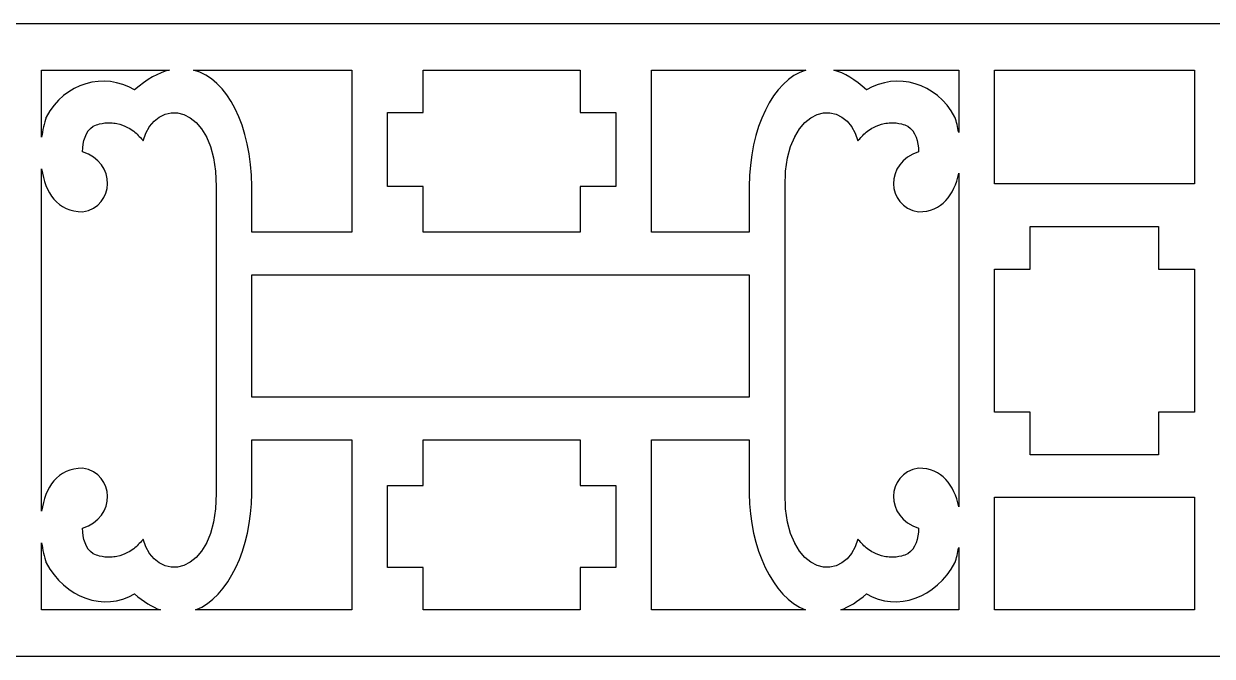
# Model space of a CAD drawing. Header units: centimetres. Extents: x -27 to -1.5, y -9 to -4.8.
# Drawn here: x -17.39 to -9.54, y -9 to -4.82 of the extents above; entities that cross this region are included whole.
import ezdxf

# ---------------------------------------------------------------- set-up
doc = ezdxf.new("R2010")
doc.units = ezdxf.units.CM
doc.header["$MEASUREMENT"] = 0
doc.layers.add('layer 1', color=7, linetype='Continuous')

msp = doc.modelspace()

# ---------------------------------------------------------------- linework, layer by layer
at = {"layer": 'layer 1', "color": 250}
for points, knots in [([(-1.49502, -4.81921), (-1.49502, -4.81921), (-1.49502, -9.00021), (-1.49502, -9.00021), (-1.49502, -9.00021), (-1.49502, -9.00021), (-26.99914, -9.00021), (-26.99914, -9.00021), (-26.99914, -9.00021), (-26.99914, -9.00021), (-26.99914, -4.81921), (-26.99914, -4.81921), (-26.99914, -4.81921), (-26.99914, -4.81921), (-1.49502, -4.81921), (-1.49502, -4.81921)], [0, 0, 0, 0, 0.2, 0.2, 0.2, 0.2, 0.4, 0.4, 0.4, 0.4, 0.6, 0.6, 0.6, 0.6, 1, 1, 1, 1]), ([(-17.2765, -5.12523), (-17.2765, -5.12523), (-17.2765, -5.56969), (-17.2765, -5.56969), (-17.2765, -5.56969), (-17.27021, -5.52276), (-17.26, -5.47749), (-17.24665, -5.43659), (-17.24665, -5.43659), (-17.12288, -5.20607), (-16.86526, -5.13689), (-16.6619, -5.25701), (-16.6619, -5.25701), (-16.58255, -5.18563), (-16.50506, -5.14313), (-16.43163, -5.12523), (-16.43163, -5.12523), (-16.43163, -5.12523), (-17.2765, -5.12523), (-17.2765, -5.12523)], [0, 0, 0, 0, 0.1666667, 0.1666667, 0.1666667, 0.1666667, 0.3333333, 0.3333333, 0.3333333, 0.3333333, 0.5, 0.5, 0.5, 0.5, 0.6666667, 0.6666667, 0.6666667, 0.6666667, 1, 1, 1, 1]), ([(-16.27319, -5.12523), (-16.04841, -5.18365), (-15.89059, -5.49353), (-15.88815, -5.89523), (-15.88815, -5.89523), (-15.88815, -6.1708), (-15.88815, -5.92218), (-15.88815, -6.19775), (-15.88815, -6.19775), (-15.88815, -6.19775), (-15.22738, -6.19775), (-15.22738, -6.19775), (-15.22738, -6.19775), (-15.22738, -6.19775), (-15.22738, -5.12523), (-15.22738, -5.12523), (-15.22738, -5.12523), (-15.22738, -5.12523), (-16.27319, -5.12523), (-16.27319, -5.12523)], [0, 0, 0, 0, 0.1666667, 0.1666667, 0.1666667, 0.1666667, 0.3333333, 0.3333333, 0.3333333, 0.3333333, 0.5, 0.5, 0.5, 0.5, 0.6666667, 0.6666667, 0.6666667, 0.6666667, 1, 1, 1, 1]), ([(-14.75552, -5.12523), (-14.75552, -5.12523), (-14.75552, -5.40664), (-14.75552, -5.40664), (-14.75552, -5.40664), (-14.75552, -5.40664), (-14.99145, -5.40664), (-14.99145, -5.40664), (-14.99145, -5.40664), (-14.99145, -5.40664), (-14.99145, -5.8955), (-14.99145, -5.8955), (-14.99145, -5.8955), (-14.99145, -5.8955), (-14.75552, -5.8955), (-14.75552, -5.8955), (-14.75552, -5.8955), (-14.75552, -5.8955), (-14.75552, -6.19775), (-14.75552, -6.19775), (-14.75552, -6.19775), (-14.75552, -6.19775), (-13.7191, -6.19775), (-13.7191, -6.19775), (-13.7191, -6.19775), (-13.7191, -6.19775), (-13.7191, -5.8955), (-13.7191, -5.8955), (-13.7191, -5.8955), (-13.7191, -5.8955), (-13.48317, -5.8955), (-13.48317, -5.8955), (-13.48317, -5.8955), (-13.48317, -5.8955), (-13.48317, -5.40664), (-13.48317, -5.40664), (-13.48317, -5.40664), (-13.48317, -5.40664), (-13.7191, -5.40664), (-13.7191, -5.40664), (-13.7191, -5.40664), (-13.7191, -5.40664), (-13.7191, -5.12523), (-13.7191, -5.12523), (-13.7191, -5.12523), (-13.7191, -5.12523), (-14.75552, -5.12523), (-14.75552, -5.12523)], [0, 0, 0, 0, 0.0769231, 0.0769231, 0.0769231, 0.0769231, 0.1538462, 0.1538462, 0.1538462, 0.1538462, 0.2307692, 0.2307692, 0.2307692, 0.2307692, 0.3076923, 0.3076923, 0.3076923, 0.3076923, 0.3846154, 0.3846154, 0.3846154, 0.3846154, 0.4615385, 0.4615385, 0.4615385, 0.4615385, 0.5384615, 0.5384615, 0.5384615, 0.5384615, 0.6153846, 0.6153846, 0.6153846, 0.6153846, 0.6923077, 0.6923077, 0.6923077, 0.6923077, 0.7692308, 0.7692308, 0.7692308, 0.7692308, 0.8461538, 0.8461538, 0.8461538, 0.8461538, 1, 1, 1, 1]), ([(-13.24724, -5.12523), (-13.24724, -5.12523), (-13.24724, -6.19775), (-13.24724, -6.19775), (-13.24724, -6.19775), (-13.24724, -6.19775), (-12.60095, -6.19775), (-12.60095, -6.19775), (-12.60095, -6.19775), (-12.60095, -5.92218), (-12.60095, -6.1708), (-12.60095, -5.89523), (-12.60095, -5.89523), (-12.59856, -5.50585), (-12.44542, -5.19373), (-12.22737, -5.12523), (-12.22737, -5.12523), (-12.22737, -5.12523), (-13.24724, -5.12523), (-13.24724, -5.12523)], [0, 0, 0, 0, 0.1666667, 0.1666667, 0.1666667, 0.1666667, 0.3333333, 0.3333333, 0.3333333, 0.3333333, 0.5, 0.5, 0.5, 0.5, 0.6666667, 0.6666667, 0.6666667, 0.6666667, 1, 1, 1, 1]), ([(-12.04199, -5.12523), (-11.97307, -5.14544), (-11.90085, -5.1881), (-11.8272, -5.25701), (-11.8272, -5.25701), (-11.62384, -5.13689), (-11.36622, -5.20607), (-11.24245, -5.43659), (-11.24245, -5.43659), (-11.23222, -5.46794), (-11.22385, -5.50187), (-11.21766, -5.53713), (-11.21766, -5.53713), (-11.21766, -5.53713), (-11.21766, -5.12523), (-11.21766, -5.12523), (-11.21766, -5.12523), (-11.21766, -5.12523), (-12.04199, -5.12523), (-12.04199, -5.12523)], [0, 0, 0, 0, 0.1666667, 0.1666667, 0.1666667, 0.1666667, 0.3333333, 0.3333333, 0.3333333, 0.3333333, 0.5, 0.5, 0.5, 0.5, 0.6666667, 0.6666667, 0.6666667, 0.6666667, 1, 1, 1, 1]), ([(-10.98173, -5.12523), (-10.98173, -5.12523), (-10.98173, -5.87839), (-10.98173, -5.87839), (-10.98173, -5.87839), (-10.98173, -5.87839), (-9.66051, -5.87839), (-9.66051, -5.87839), (-9.66051, -5.87839), (-9.66051, -5.87839), (-9.66051, -5.12523), (-9.66051, -5.12523), (-9.66051, -5.12523), (-9.66051, -5.12523), (-10.98173, -5.12523), (-10.98173, -5.12523)], [0, 0, 0, 0, 0.2, 0.2, 0.2, 0.2, 0.4, 0.4, 0.4, 0.4, 0.6, 0.6, 0.6, 0.6, 1, 1, 1, 1]), ([(-17.2765, -8.04107), (-17.25344, -7.88617), (-17.17311, -7.75716), (-17.0058, -7.75688), (-17.0058, -7.75688), (-16.78793, -7.79244), (-16.78337, -8.08509), (-17.00664, -8.15363), (-17.00664, -8.15363), (-17.00429, -8.22468), (-16.98801, -8.28606), (-16.93545, -8.32387), (-16.93545, -8.32387), (-16.92162, -8.32951), (-16.90815, -8.33416), (-16.89391, -8.33821), (-16.89391, -8.33821), (-16.86955, -8.3437), (-16.84695, -8.34618), (-16.82211, -8.34607), (-16.82211, -8.34607), (-16.80741, -8.34517), (-16.79341, -8.3435), (-16.77885, -8.34091), (-16.77885, -8.34091), (-16.75402, -8.33501), (-16.73203, -8.32701), (-16.70863, -8.31541), (-16.70863, -8.31541), (-16.69461, -8.30746), (-16.6816, -8.29907), (-16.66833, -8.28948), (-16.66833, -8.28948), (-16.64676, -8.27208), (-16.62863, -8.25417), (-16.61041, -8.23201), (-16.61041, -8.23201), (-16.60873, -8.22976), (-16.60708, -8.22751), (-16.60546, -8.22526), (-16.60546, -8.22526), (-16.53301, -8.52195), (-16.1211, -8.49472), (-16.12408, -7.92419), (-16.12408, -7.92419), (-16.12408, -6.60136), (-16.12408, -7.21805), (-16.12408, -5.89523), (-16.12408, -5.89523), (-16.1211, -5.32471), (-16.53301, -5.29748), (-16.60546, -5.59417), (-16.60546, -5.59417), (-16.60708, -5.59191), (-16.60873, -5.58966), (-16.61041, -5.58741), (-16.61041, -5.58741), (-16.62863, -5.56526), (-16.64676, -5.54734), (-16.66833, -5.52994), (-16.66833, -5.52994), (-16.6816, -5.52035), (-16.69461, -5.51197), (-16.70863, -5.50402), (-16.70863, -5.50402), (-16.73203, -5.49242), (-16.75402, -5.48441), (-16.77885, -5.47852), (-16.77885, -5.47852), (-16.79341, -5.47593), (-16.80741, -5.47425), (-16.82211, -5.47335), (-16.82211, -5.47335), (-16.84695, -5.47324), (-16.86955, -5.47572), (-16.89391, -5.48121), (-16.89391, -5.48121), (-16.90815, -5.48526), (-16.92162, -5.48991), (-16.93545, -5.49555), (-16.93545, -5.49555), (-16.98801, -5.53336), (-17.00429, -5.59475), (-17.00664, -5.66579), (-17.00664, -5.66579), (-16.78337, -5.73433), (-16.78793, -6.02699), (-17.0058, -6.06254), (-17.0058, -6.06254), (-17.17311, -6.06226), (-17.25344, -5.93326), (-17.2765, -5.77835), (-17.2765, -5.77835), (-17.2765, -5.77835), (-17.2765, -8.04107), (-17.2765, -8.04107)], [0, 0, 0, 0, 0.04, 0.04, 0.04, 0.04, 0.08, 0.08, 0.08, 0.08, 0.12, 0.12, 0.12, 0.12, 0.16, 0.16, 0.16, 0.16, 0.2, 0.2, 0.2, 0.2, 0.24, 0.24, 0.24, 0.24, 0.28, 0.28, 0.28, 0.28, 0.32, 0.32, 0.32, 0.32, 0.36, 0.36, 0.36, 0.36, 0.4, 0.4, 0.4, 0.4, 0.44, 0.44, 0.44, 0.44, 0.48, 0.48, 0.48, 0.48, 0.52, 0.52, 0.52, 0.52, 0.56, 0.56, 0.56, 0.56, 0.6, 0.6, 0.6, 0.6, 0.64, 0.64, 0.64, 0.64, 0.68, 0.68, 0.68, 0.68, 0.72, 0.72, 0.72, 0.72, 0.76, 0.76, 0.76, 0.76, 0.8, 0.8, 0.8, 0.8, 0.84, 0.84, 0.84, 0.84, 0.88, 0.88, 0.88, 0.88, 0.92, 0.92, 0.92, 0.92, 1, 1, 1, 1]), ([(-11.21766, -8.01219), (-11.21766, -8.01219), (-11.21766, -5.80724), (-11.21766, -5.80724), (-11.21766, -5.80724), (-11.24614, -5.94897), (-11.32652, -6.06228), (-11.4833, -6.06254), (-11.4833, -6.06254), (-11.70117, -6.02699), (-11.70573, -5.73433), (-11.48246, -5.66579), (-11.48246, -5.66579), (-11.48481, -5.59475), (-11.5011, -5.53336), (-11.55365, -5.49555), (-11.55365, -5.49555), (-11.56749, -5.48991), (-11.58095, -5.48526), (-11.59519, -5.48121), (-11.59519, -5.48121), (-11.61955, -5.47572), (-11.64216, -5.47324), (-11.667, -5.47335), (-11.667, -5.47335), (-11.68169, -5.47425), (-11.6957, -5.47593), (-11.71026, -5.47852), (-11.71026, -5.47852), (-11.73509, -5.48441), (-11.75708, -5.49242), (-11.78048, -5.50402), (-11.78048, -5.50402), (-11.7945, -5.51197), (-11.8075, -5.52035), (-11.82078, -5.52994), (-11.82078, -5.52994), (-11.84234, -5.54734), (-11.86047, -5.56526), (-11.8787, -5.58741), (-11.8787, -5.58741), (-11.88037, -5.58966), (-11.88202, -5.59191), (-11.88364, -5.59417), (-11.88364, -5.59417), (-11.9561, -5.29748), (-12.36801, -5.32471), (-12.36502, -5.89523), (-12.36502, -5.89523), (-12.36502, -7.21805), (-12.36502, -6.60136), (-12.36502, -7.92419), (-12.36502, -7.92419), (-12.36801, -8.49472), (-11.9561, -8.52195), (-11.88364, -8.22526), (-11.88364, -8.22526), (-11.88202, -8.22751), (-11.88037, -8.22976), (-11.8787, -8.23201), (-11.8787, -8.23201), (-11.86047, -8.25417), (-11.84234, -8.27208), (-11.82078, -8.28948), (-11.82078, -8.28948), (-11.8075, -8.29907), (-11.7945, -8.30746), (-11.78048, -8.31541), (-11.78048, -8.31541), (-11.75708, -8.32701), (-11.73509, -8.33501), (-11.71026, -8.34091), (-11.71026, -8.34091), (-11.6957, -8.3435), (-11.68169, -8.34517), (-11.667, -8.34607), (-11.667, -8.34607), (-11.64216, -8.34618), (-11.61955, -8.3437), (-11.59519, -8.33821), (-11.59519, -8.33821), (-11.58095, -8.33416), (-11.56749, -8.32951), (-11.55365, -8.32387), (-11.55365, -8.32387), (-11.5011, -8.28606), (-11.48481, -8.22468), (-11.48246, -8.15363), (-11.48246, -8.15363), (-11.70573, -8.08509), (-11.70117, -7.79244), (-11.4833, -7.75688), (-11.4833, -7.75688), (-11.32652, -7.75714), (-11.24613, -7.87046), (-11.21766, -8.01219)], [0, 0, 0, 0, 0.04, 0.04, 0.04, 0.04, 0.08, 0.08, 0.08, 0.08, 0.12, 0.12, 0.12, 0.12, 0.16, 0.16, 0.16, 0.16, 0.2, 0.2, 0.2, 0.2, 0.24, 0.24, 0.24, 0.24, 0.28, 0.28, 0.28, 0.28, 0.32, 0.32, 0.32, 0.32, 0.36, 0.36, 0.36, 0.36, 0.4, 0.4, 0.4, 0.4, 0.44, 0.44, 0.44, 0.44, 0.48, 0.48, 0.48, 0.48, 0.52, 0.52, 0.52, 0.52, 0.56, 0.56, 0.56, 0.56, 0.6, 0.6, 0.6, 0.6, 0.64, 0.64, 0.64, 0.64, 0.68, 0.68, 0.68, 0.68, 0.72, 0.72, 0.72, 0.72, 0.76, 0.76, 0.76, 0.76, 0.8, 0.8, 0.8, 0.8, 0.84, 0.84, 0.84, 0.84, 0.88, 0.88, 0.88, 0.88, 0.92, 0.92, 0.92, 0.92, 1, 1, 1, 1]), ([(-17.24665, -5.43659), (-17.24676, -5.43679), (-17.24718, -5.43759), (-17.24774, -5.43862), (-17.24774, -5.43862), (-17.24774, -5.43862), (-17.24665, -5.43659), (-17.24665, -5.43659)], [0, 0, 0, 0, 0.3333333, 0.3333333, 0.3333333, 0.3333333, 1, 1, 1, 1]), ([(-11.24245, -5.43659), (-11.24234, -5.43679), (-11.24192, -5.43759), (-11.24137, -5.43862), (-11.24137, -5.43862), (-11.24137, -5.43862), (-11.24245, -5.43659), (-11.24245, -5.43659)], [0, 0, 0, 0, 0.3333333, 0.3333333, 0.3333333, 0.3333333, 1, 1, 1, 1]), ([(-9.66051, -7.3867), (-9.66051, -7.3867), (-9.66051, -6.4412), (-9.66051, -6.4412), (-9.66051, -6.4412), (-9.66051, -6.4412), (-9.89645, -6.4412), (-9.89645, -6.4412), (-9.89645, -6.4412), (-9.89645, -6.4412), (-9.89645, -6.1598), (-9.89645, -6.1598), (-9.89645, -6.1598), (-9.89645, -6.1598), (-10.7458, -6.1598), (-10.7458, -6.1598), (-10.7458, -6.1598), (-10.7458, -6.1598), (-10.7458, -6.4412), (-10.7458, -6.4412), (-10.7458, -6.4412), (-10.7458, -6.4412), (-10.98173, -6.4412), (-10.98173, -6.4412), (-10.98173, -6.4412), (-10.98173, -6.4412), (-10.98173, -7.3867), (-10.98173, -7.3867), (-10.98173, -7.3867), (-10.98173, -7.3867), (-10.7458, -7.3867), (-10.7458, -7.3867), (-10.7458, -7.3867), (-10.7458, -7.3867), (-10.7458, -7.6681), (-10.7458, -7.6681), (-10.7458, -7.6681), (-10.7458, -7.6681), (-9.89645, -7.6681), (-9.89645, -7.6681), (-9.89645, -7.6681), (-9.89645, -7.6681), (-9.89645, -7.3867), (-9.89645, -7.3867), (-9.89645, -7.3867), (-9.89645, -7.3867), (-9.66051, -7.3867), (-9.66051, -7.3867)], [0, 0, 0, 0, 0.0769231, 0.0769231, 0.0769231, 0.0769231, 0.1538462, 0.1538462, 0.1538462, 0.1538462, 0.2307692, 0.2307692, 0.2307692, 0.2307692, 0.3076923, 0.3076923, 0.3076923, 0.3076923, 0.3846154, 0.3846154, 0.3846154, 0.3846154, 0.4615385, 0.4615385, 0.4615385, 0.4615385, 0.5384615, 0.5384615, 0.5384615, 0.5384615, 0.6153846, 0.6153846, 0.6153846, 0.6153846, 0.6923077, 0.6923077, 0.6923077, 0.6923077, 0.7692308, 0.7692308, 0.7692308, 0.7692308, 0.8461538, 0.8461538, 0.8461538, 0.8461538, 1, 1, 1, 1]), ([(-15.88815, -7.28785), (-15.88815, -7.28785), (-12.60095, -7.28785), (-12.60095, -7.28785), (-12.60095, -7.28785), (-12.60095, -6.70377), (-12.60095, -7.06323), (-12.60095, -6.47916), (-12.60095, -6.47916), (-12.60095, -6.47916), (-15.88815, -6.47916), (-15.88815, -6.47916), (-15.88815, -6.47916), (-15.88815, -7.06323), (-15.88815, -6.70377), (-15.88815, -7.28785)], [0, 0, 0, 0, 0.2, 0.2, 0.2, 0.2, 0.4, 0.4, 0.4, 0.4, 0.6, 0.6, 0.6, 0.6, 1, 1, 1, 1]), ([(-15.22738, -8.69419), (-15.22738, -8.69419), (-15.22738, -7.56925), (-15.22738, -7.56925), (-15.22738, -7.56925), (-15.22738, -7.56925), (-15.88815, -7.56925), (-15.88815, -7.56925), (-15.88815, -7.56925), (-15.88815, -7.84482), (-15.88815, -7.64862), (-15.88815, -7.92419), (-15.88815, -7.92419), (-15.89054, -8.28766), (-16.04182, -8.6093), (-16.25904, -8.69419), (-16.25904, -8.69419), (-16.25904, -8.69419), (-15.22738, -8.69419), (-15.22738, -8.69419)], [0, 0, 0, 0, 0.1666667, 0.1666667, 0.1666667, 0.1666667, 0.3333333, 0.3333333, 0.3333333, 0.3333333, 0.5, 0.5, 0.5, 0.5, 0.6666667, 0.6666667, 0.6666667, 0.6666667, 1, 1, 1, 1]), ([(-13.7191, -8.69419), (-13.7191, -8.69419), (-13.7191, -8.41278), (-13.7191, -8.41278), (-13.7191, -8.41278), (-13.7191, -8.41278), (-13.48317, -8.41278), (-13.48317, -8.41278), (-13.48317, -8.41278), (-13.48317, -8.41278), (-13.48317, -7.8715), (-13.48317, -7.8715), (-13.48317, -7.8715), (-13.48317, -7.8715), (-13.7191, -7.8715), (-13.7191, -7.8715), (-13.7191, -7.8715), (-13.7191, -7.8715), (-13.7191, -7.56925), (-13.7191, -7.56925), (-13.7191, -7.56925), (-13.7191, -7.56925), (-14.75552, -7.56925), (-14.75552, -7.56925), (-14.75552, -7.56925), (-14.75552, -7.56925), (-14.75552, -7.8715), (-14.75552, -7.8715), (-14.75552, -7.8715), (-14.75552, -7.8715), (-14.99145, -7.8715), (-14.99145, -7.8715), (-14.99145, -7.8715), (-14.99145, -7.8715), (-14.99145, -8.41278), (-14.99145, -8.41278), (-14.99145, -8.41278), (-14.99145, -8.41278), (-14.75552, -8.41278), (-14.75552, -8.41278), (-14.75552, -8.41278), (-14.75552, -8.41278), (-14.75552, -8.69419), (-14.75552, -8.69419), (-14.75552, -8.69419), (-14.75552, -8.69419), (-13.7191, -8.69419), (-13.7191, -8.69419)], [0, 0, 0, 0, 0.0769231, 0.0769231, 0.0769231, 0.0769231, 0.1538462, 0.1538462, 0.1538462, 0.1538462, 0.2307692, 0.2307692, 0.2307692, 0.2307692, 0.3076923, 0.3076923, 0.3076923, 0.3076923, 0.3846154, 0.3846154, 0.3846154, 0.3846154, 0.4615385, 0.4615385, 0.4615385, 0.4615385, 0.5384615, 0.5384615, 0.5384615, 0.5384615, 0.6153846, 0.6153846, 0.6153846, 0.6153846, 0.6923077, 0.6923077, 0.6923077, 0.6923077, 0.7692308, 0.7692308, 0.7692308, 0.7692308, 0.8461538, 0.8461538, 0.8461538, 0.8461538, 1, 1, 1, 1]), ([(-12.23006, -8.69419), (-12.44728, -8.60931), (-12.59856, -8.28766), (-12.60095, -7.92419), (-12.60095, -7.92419), (-12.60095, -7.64862), (-12.60095, -7.84482), (-12.60095, -7.56925), (-12.60095, -7.56925), (-12.60095, -7.56925), (-13.24724, -7.56925), (-13.24724, -7.56925), (-13.24724, -7.56925), (-13.24724, -7.56925), (-13.24724, -8.69419), (-13.24724, -8.69419), (-13.24724, -8.69419), (-13.24724, -8.69419), (-12.23006, -8.69419), (-12.23006, -8.69419)], [0, 0, 0, 0, 0.1666667, 0.1666667, 0.1666667, 0.1666667, 0.3333333, 0.3333333, 0.3333333, 0.3333333, 0.5, 0.5, 0.5, 0.5, 0.6666667, 0.6666667, 0.6666667, 0.6666667, 1, 1, 1, 1]), ([(-9.66051, -8.69419), (-9.66051, -8.69419), (-9.66051, -7.94951), (-9.66051, -7.94951), (-9.66051, -7.94951), (-9.66051, -7.94951), (-10.98173, -7.94951), (-10.98173, -7.94951), (-10.98173, -7.94951), (-10.98173, -7.94951), (-10.98173, -8.69419), (-10.98173, -8.69419), (-10.98173, -8.69419), (-10.98173, -8.69419), (-9.66051, -8.69419), (-9.66051, -8.69419)], [0, 0, 0, 0, 0.2, 0.2, 0.2, 0.2, 0.4, 0.4, 0.4, 0.4, 0.6, 0.6, 0.6, 0.6, 1, 1, 1, 1]), ([(-16.49183, -8.69419), (-16.54695, -8.67404), (-16.60393, -8.63943), (-16.6619, -8.58832), (-16.6619, -8.58832), (-16.86526, -8.70844), (-17.12288, -8.61335), (-17.24665, -8.38283), (-17.24665, -8.38283), (-17.26, -8.34193), (-17.2702, -8.29666), (-17.2765, -8.24974), (-17.2765, -8.24974), (-17.2765, -8.24974), (-17.2765, -8.69419), (-17.2765, -8.69419), (-17.2765, -8.69419), (-17.2765, -8.69419), (-16.49183, -8.69419), (-16.49183, -8.69419)], [0, 0, 0, 0, 0.1666667, 0.1666667, 0.1666667, 0.1666667, 0.3333333, 0.3333333, 0.3333333, 0.3333333, 0.5, 0.5, 0.5, 0.5, 0.6666667, 0.6666667, 0.6666667, 0.6666667, 1, 1, 1, 1]), ([(-11.21766, -8.69419), (-11.21766, -8.69419), (-11.21766, -8.2823), (-11.21766, -8.2823), (-11.21766, -8.2823), (-11.22386, -8.31756), (-11.23222, -8.35148), (-11.24245, -8.38283), (-11.24245, -8.38283), (-11.36622, -8.61335), (-11.62384, -8.70844), (-11.8272, -8.58832), (-11.8272, -8.58832), (-11.88517, -8.63944), (-11.94215, -8.67402), (-11.99727, -8.69419), (-11.99727, -8.69419), (-11.99727, -8.69419), (-11.21766, -8.69419), (-11.21766, -8.69419)], [0, 0, 0, 0, 0.1666667, 0.1666667, 0.1666667, 0.1666667, 0.3333333, 0.3333333, 0.3333333, 0.3333333, 0.5, 0.5, 0.5, 0.5, 0.6666667, 0.6666667, 0.6666667, 0.6666667, 1, 1, 1, 1]), ([(-17.24665, -8.38283), (-17.24676, -8.38263), (-17.24718, -8.38183), (-17.24774, -8.3808), (-17.24774, -8.3808), (-17.24774, -8.3808), (-17.24665, -8.38283), (-17.24665, -8.38283)], [0, 0, 0, 0, 0.3333333, 0.3333333, 0.3333333, 0.3333333, 1, 1, 1, 1]), ([(-11.24245, -8.38283), (-11.24234, -8.38263), (-11.24192, -8.38183), (-11.24137, -8.3808), (-11.24137, -8.3808), (-11.24137, -8.3808), (-11.24245, -8.38283), (-11.24245, -8.38283)], [0, 0, 0, 0, 0.3333333, 0.3333333, 0.3333333, 0.3333333, 1, 1, 1, 1])]:
    msp.add_open_spline(points, degree=3, knots=knots, dxfattribs=at)
at = {"layer": 'layer 1', "color": 250, "lineweight": 9}
for points, knots in [([(-1.49502, -4.81921), (-1.49502, -4.81921), (-1.49502, -9.00021), (-1.49502, -9.00021), (-1.49502, -9.00021), (-1.49502, -9.00021), (-26.99914, -9.00021), (-26.99914, -9.00021), (-26.99914, -9.00021), (-26.99914, -9.00021), (-26.99914, -4.81921), (-26.99914, -4.81921), (-26.99914, -4.81921), (-26.99914, -4.81921), (-1.49502, -4.81921), (-1.49502, -4.81921)], [0, 0, 0, 0, 0.2, 0.2, 0.2, 0.2, 0.4, 0.4, 0.4, 0.4, 0.6, 0.6, 0.6, 0.6, 1, 1, 1, 1]), ([(-17.2765, -5.12523), (-17.2765, -5.12523), (-17.2765, -5.56969), (-17.2765, -5.56969), (-17.2765, -5.56969), (-17.27021, -5.52276), (-17.26, -5.47749), (-17.24665, -5.43659), (-17.24665, -5.43659), (-17.12288, -5.20607), (-16.86526, -5.13689), (-16.6619, -5.25701), (-16.6619, -5.25701), (-16.58255, -5.18563), (-16.50506, -5.14313), (-16.43163, -5.12523), (-16.43163, -5.12523), (-16.43163, -5.12523), (-17.2765, -5.12523), (-17.2765, -5.12523)], [0, 0, 0, 0, 0.1666667, 0.1666667, 0.1666667, 0.1666667, 0.3333333, 0.3333333, 0.3333333, 0.3333333, 0.5, 0.5, 0.5, 0.5, 0.6666667, 0.6666667, 0.6666667, 0.6666667, 1, 1, 1, 1]), ([(-16.27319, -5.12523), (-16.04841, -5.18365), (-15.89059, -5.49353), (-15.88815, -5.89523), (-15.88815, -5.89523), (-15.88815, -6.1708), (-15.88815, -5.92218), (-15.88815, -6.19775), (-15.88815, -6.19775), (-15.88815, -6.19775), (-15.22738, -6.19775), (-15.22738, -6.19775), (-15.22738, -6.19775), (-15.22738, -6.19775), (-15.22738, -5.12523), (-15.22738, -5.12523), (-15.22738, -5.12523), (-15.22738, -5.12523), (-16.27319, -5.12523), (-16.27319, -5.12523)], [0, 0, 0, 0, 0.1666667, 0.1666667, 0.1666667, 0.1666667, 0.3333333, 0.3333333, 0.3333333, 0.3333333, 0.5, 0.5, 0.5, 0.5, 0.6666667, 0.6666667, 0.6666667, 0.6666667, 1, 1, 1, 1]), ([(-14.75552, -5.12523), (-14.75552, -5.12523), (-14.75552, -5.40664), (-14.75552, -5.40664), (-14.75552, -5.40664), (-14.75552, -5.40664), (-14.99145, -5.40664), (-14.99145, -5.40664), (-14.99145, -5.40664), (-14.99145, -5.40664), (-14.99145, -5.8955), (-14.99145, -5.8955), (-14.99145, -5.8955), (-14.99145, -5.8955), (-14.75552, -5.8955), (-14.75552, -5.8955), (-14.75552, -5.8955), (-14.75552, -5.8955), (-14.75552, -6.19775), (-14.75552, -6.19775), (-14.75552, -6.19775), (-14.75552, -6.19775), (-13.7191, -6.19775), (-13.7191, -6.19775), (-13.7191, -6.19775), (-13.7191, -6.19775), (-13.7191, -5.8955), (-13.7191, -5.8955), (-13.7191, -5.8955), (-13.7191, -5.8955), (-13.48317, -5.8955), (-13.48317, -5.8955), (-13.48317, -5.8955), (-13.48317, -5.8955), (-13.48317, -5.40664), (-13.48317, -5.40664), (-13.48317, -5.40664), (-13.48317, -5.40664), (-13.7191, -5.40664), (-13.7191, -5.40664), (-13.7191, -5.40664), (-13.7191, -5.40664), (-13.7191, -5.12523), (-13.7191, -5.12523), (-13.7191, -5.12523), (-13.7191, -5.12523), (-14.75552, -5.12523), (-14.75552, -5.12523)], [0, 0, 0, 0, 0.0769231, 0.0769231, 0.0769231, 0.0769231, 0.1538462, 0.1538462, 0.1538462, 0.1538462, 0.2307692, 0.2307692, 0.2307692, 0.2307692, 0.3076923, 0.3076923, 0.3076923, 0.3076923, 0.3846154, 0.3846154, 0.3846154, 0.3846154, 0.4615385, 0.4615385, 0.4615385, 0.4615385, 0.5384615, 0.5384615, 0.5384615, 0.5384615, 0.6153846, 0.6153846, 0.6153846, 0.6153846, 0.6923077, 0.6923077, 0.6923077, 0.6923077, 0.7692308, 0.7692308, 0.7692308, 0.7692308, 0.8461538, 0.8461538, 0.8461538, 0.8461538, 1, 1, 1, 1]), ([(-13.24724, -5.12523), (-13.24724, -5.12523), (-13.24724, -6.19775), (-13.24724, -6.19775), (-13.24724, -6.19775), (-13.24724, -6.19775), (-12.60095, -6.19775), (-12.60095, -6.19775), (-12.60095, -6.19775), (-12.60095, -5.92218), (-12.60095, -6.1708), (-12.60095, -5.89523), (-12.60095, -5.89523), (-12.59856, -5.50585), (-12.44542, -5.19373), (-12.22737, -5.12523), (-12.22737, -5.12523), (-12.22737, -5.12523), (-13.24724, -5.12523), (-13.24724, -5.12523)], [0, 0, 0, 0, 0.1666667, 0.1666667, 0.1666667, 0.1666667, 0.3333333, 0.3333333, 0.3333333, 0.3333333, 0.5, 0.5, 0.5, 0.5, 0.6666667, 0.6666667, 0.6666667, 0.6666667, 1, 1, 1, 1]), ([(-12.04199, -5.12523), (-11.97307, -5.14544), (-11.90085, -5.1881), (-11.8272, -5.25701), (-11.8272, -5.25701), (-11.62384, -5.13689), (-11.36622, -5.20607), (-11.24245, -5.43659), (-11.24245, -5.43659), (-11.23222, -5.46794), (-11.22385, -5.50187), (-11.21766, -5.53713), (-11.21766, -5.53713), (-11.21766, -5.53713), (-11.21766, -5.12523), (-11.21766, -5.12523), (-11.21766, -5.12523), (-11.21766, -5.12523), (-12.04199, -5.12523), (-12.04199, -5.12523)], [0, 0, 0, 0, 0.1666667, 0.1666667, 0.1666667, 0.1666667, 0.3333333, 0.3333333, 0.3333333, 0.3333333, 0.5, 0.5, 0.5, 0.5, 0.6666667, 0.6666667, 0.6666667, 0.6666667, 1, 1, 1, 1]), ([(-10.98173, -5.12523), (-10.98173, -5.12523), (-10.98173, -5.87839), (-10.98173, -5.87839), (-10.98173, -5.87839), (-10.98173, -5.87839), (-9.66051, -5.87839), (-9.66051, -5.87839), (-9.66051, -5.87839), (-9.66051, -5.87839), (-9.66051, -5.12523), (-9.66051, -5.12523), (-9.66051, -5.12523), (-9.66051, -5.12523), (-10.98173, -5.12523), (-10.98173, -5.12523)], [0, 0, 0, 0, 0.2, 0.2, 0.2, 0.2, 0.4, 0.4, 0.4, 0.4, 0.6, 0.6, 0.6, 0.6, 1, 1, 1, 1]), ([(-17.2765, -8.04107), (-17.25344, -7.88617), (-17.17311, -7.75716), (-17.0058, -7.75688), (-17.0058, -7.75688), (-16.78793, -7.79244), (-16.78337, -8.08509), (-17.00664, -8.15363), (-17.00664, -8.15363), (-17.00429, -8.22468), (-16.98801, -8.28606), (-16.93545, -8.32387), (-16.93545, -8.32387), (-16.92162, -8.32951), (-16.90815, -8.33416), (-16.89391, -8.33821), (-16.89391, -8.33821), (-16.86955, -8.3437), (-16.84695, -8.34618), (-16.82211, -8.34607), (-16.82211, -8.34607), (-16.80741, -8.34517), (-16.79341, -8.3435), (-16.77885, -8.34091), (-16.77885, -8.34091), (-16.75402, -8.33501), (-16.73203, -8.32701), (-16.70863, -8.31541), (-16.70863, -8.31541), (-16.69461, -8.30746), (-16.6816, -8.29907), (-16.66833, -8.28948), (-16.66833, -8.28948), (-16.64676, -8.27208), (-16.62863, -8.25417), (-16.61041, -8.23201), (-16.61041, -8.23201), (-16.60873, -8.22976), (-16.60708, -8.22751), (-16.60546, -8.22526), (-16.60546, -8.22526), (-16.53301, -8.52195), (-16.1211, -8.49472), (-16.12408, -7.92419), (-16.12408, -7.92419), (-16.12408, -6.60136), (-16.12408, -7.21805), (-16.12408, -5.89523), (-16.12408, -5.89523), (-16.1211, -5.32471), (-16.53301, -5.29748), (-16.60546, -5.59417), (-16.60546, -5.59417), (-16.60708, -5.59191), (-16.60873, -5.58966), (-16.61041, -5.58741), (-16.61041, -5.58741), (-16.62863, -5.56526), (-16.64676, -5.54734), (-16.66833, -5.52994), (-16.66833, -5.52994), (-16.6816, -5.52035), (-16.69461, -5.51197), (-16.70863, -5.50402), (-16.70863, -5.50402), (-16.73203, -5.49242), (-16.75402, -5.48441), (-16.77885, -5.47852), (-16.77885, -5.47852), (-16.79341, -5.47593), (-16.80741, -5.47425), (-16.82211, -5.47335), (-16.82211, -5.47335), (-16.84695, -5.47324), (-16.86955, -5.47572), (-16.89391, -5.48121), (-16.89391, -5.48121), (-16.90815, -5.48526), (-16.92162, -5.48991), (-16.93545, -5.49555), (-16.93545, -5.49555), (-16.98801, -5.53336), (-17.00429, -5.59475), (-17.00664, -5.66579), (-17.00664, -5.66579), (-16.78337, -5.73433), (-16.78793, -6.02699), (-17.0058, -6.06254), (-17.0058, -6.06254), (-17.17311, -6.06226), (-17.25344, -5.93326), (-17.2765, -5.77835), (-17.2765, -5.77835), (-17.2765, -5.77835), (-17.2765, -8.04107), (-17.2765, -8.04107)], [0, 0, 0, 0, 0.04, 0.04, 0.04, 0.04, 0.08, 0.08, 0.08, 0.08, 0.12, 0.12, 0.12, 0.12, 0.16, 0.16, 0.16, 0.16, 0.2, 0.2, 0.2, 0.2, 0.24, 0.24, 0.24, 0.24, 0.28, 0.28, 0.28, 0.28, 0.32, 0.32, 0.32, 0.32, 0.36, 0.36, 0.36, 0.36, 0.4, 0.4, 0.4, 0.4, 0.44, 0.44, 0.44, 0.44, 0.48, 0.48, 0.48, 0.48, 0.52, 0.52, 0.52, 0.52, 0.56, 0.56, 0.56, 0.56, 0.6, 0.6, 0.6, 0.6, 0.64, 0.64, 0.64, 0.64, 0.68, 0.68, 0.68, 0.68, 0.72, 0.72, 0.72, 0.72, 0.76, 0.76, 0.76, 0.76, 0.8, 0.8, 0.8, 0.8, 0.84, 0.84, 0.84, 0.84, 0.88, 0.88, 0.88, 0.88, 0.92, 0.92, 0.92, 0.92, 1, 1, 1, 1]), ([(-11.21766, -8.01219), (-11.21766, -8.01219), (-11.21766, -5.80724), (-11.21766, -5.80724), (-11.21766, -5.80724), (-11.24614, -5.94897), (-11.32652, -6.06228), (-11.4833, -6.06254), (-11.4833, -6.06254), (-11.70117, -6.02699), (-11.70573, -5.73433), (-11.48246, -5.66579), (-11.48246, -5.66579), (-11.48481, -5.59475), (-11.5011, -5.53336), (-11.55365, -5.49555), (-11.55365, -5.49555), (-11.56749, -5.48991), (-11.58095, -5.48526), (-11.59519, -5.48121), (-11.59519, -5.48121), (-11.61955, -5.47572), (-11.64216, -5.47324), (-11.667, -5.47335), (-11.667, -5.47335), (-11.68169, -5.47425), (-11.6957, -5.47593), (-11.71026, -5.47852), (-11.71026, -5.47852), (-11.73509, -5.48441), (-11.75708, -5.49242), (-11.78048, -5.50402), (-11.78048, -5.50402), (-11.7945, -5.51197), (-11.8075, -5.52035), (-11.82078, -5.52994), (-11.82078, -5.52994), (-11.84234, -5.54734), (-11.86047, -5.56526), (-11.8787, -5.58741), (-11.8787, -5.58741), (-11.88037, -5.58966), (-11.88202, -5.59191), (-11.88364, -5.59417), (-11.88364, -5.59417), (-11.9561, -5.29748), (-12.36801, -5.32471), (-12.36502, -5.89523), (-12.36502, -5.89523), (-12.36502, -7.21805), (-12.36502, -6.60136), (-12.36502, -7.92419), (-12.36502, -7.92419), (-12.36801, -8.49472), (-11.9561, -8.52195), (-11.88364, -8.22526), (-11.88364, -8.22526), (-11.88202, -8.22751), (-11.88037, -8.22976), (-11.8787, -8.23201), (-11.8787, -8.23201), (-11.86047, -8.25417), (-11.84234, -8.27208), (-11.82078, -8.28948), (-11.82078, -8.28948), (-11.8075, -8.29907), (-11.7945, -8.30746), (-11.78048, -8.31541), (-11.78048, -8.31541), (-11.75708, -8.32701), (-11.73509, -8.33501), (-11.71026, -8.34091), (-11.71026, -8.34091), (-11.6957, -8.3435), (-11.68169, -8.34517), (-11.667, -8.34607), (-11.667, -8.34607), (-11.64216, -8.34618), (-11.61955, -8.3437), (-11.59519, -8.33821), (-11.59519, -8.33821), (-11.58095, -8.33416), (-11.56749, -8.32951), (-11.55365, -8.32387), (-11.55365, -8.32387), (-11.5011, -8.28606), (-11.48481, -8.22468), (-11.48246, -8.15363), (-11.48246, -8.15363), (-11.70573, -8.08509), (-11.70117, -7.79244), (-11.4833, -7.75688), (-11.4833, -7.75688), (-11.32652, -7.75714), (-11.24613, -7.87046), (-11.21766, -8.01219)], [0, 0, 0, 0, 0.04, 0.04, 0.04, 0.04, 0.08, 0.08, 0.08, 0.08, 0.12, 0.12, 0.12, 0.12, 0.16, 0.16, 0.16, 0.16, 0.2, 0.2, 0.2, 0.2, 0.24, 0.24, 0.24, 0.24, 0.28, 0.28, 0.28, 0.28, 0.32, 0.32, 0.32, 0.32, 0.36, 0.36, 0.36, 0.36, 0.4, 0.4, 0.4, 0.4, 0.44, 0.44, 0.44, 0.44, 0.48, 0.48, 0.48, 0.48, 0.52, 0.52, 0.52, 0.52, 0.56, 0.56, 0.56, 0.56, 0.6, 0.6, 0.6, 0.6, 0.64, 0.64, 0.64, 0.64, 0.68, 0.68, 0.68, 0.68, 0.72, 0.72, 0.72, 0.72, 0.76, 0.76, 0.76, 0.76, 0.8, 0.8, 0.8, 0.8, 0.84, 0.84, 0.84, 0.84, 0.88, 0.88, 0.88, 0.88, 0.92, 0.92, 0.92, 0.92, 1, 1, 1, 1]), ([(-9.66051, -7.3867), (-9.66051, -7.3867), (-9.66051, -6.4412), (-9.66051, -6.4412), (-9.66051, -6.4412), (-9.66051, -6.4412), (-9.89645, -6.4412), (-9.89645, -6.4412), (-9.89645, -6.4412), (-9.89645, -6.4412), (-9.89645, -6.1598), (-9.89645, -6.1598), (-9.89645, -6.1598), (-9.89645, -6.1598), (-10.7458, -6.1598), (-10.7458, -6.1598), (-10.7458, -6.1598), (-10.7458, -6.1598), (-10.7458, -6.4412), (-10.7458, -6.4412), (-10.7458, -6.4412), (-10.7458, -6.4412), (-10.98173, -6.4412), (-10.98173, -6.4412), (-10.98173, -6.4412), (-10.98173, -6.4412), (-10.98173, -7.3867), (-10.98173, -7.3867), (-10.98173, -7.3867), (-10.98173, -7.3867), (-10.7458, -7.3867), (-10.7458, -7.3867), (-10.7458, -7.3867), (-10.7458, -7.3867), (-10.7458, -7.6681), (-10.7458, -7.6681), (-10.7458, -7.6681), (-10.7458, -7.6681), (-9.89645, -7.6681), (-9.89645, -7.6681), (-9.89645, -7.6681), (-9.89645, -7.6681), (-9.89645, -7.3867), (-9.89645, -7.3867), (-9.89645, -7.3867), (-9.89645, -7.3867), (-9.66051, -7.3867), (-9.66051, -7.3867)], [0, 0, 0, 0, 0.0769231, 0.0769231, 0.0769231, 0.0769231, 0.1538462, 0.1538462, 0.1538462, 0.1538462, 0.2307692, 0.2307692, 0.2307692, 0.2307692, 0.3076923, 0.3076923, 0.3076923, 0.3076923, 0.3846154, 0.3846154, 0.3846154, 0.3846154, 0.4615385, 0.4615385, 0.4615385, 0.4615385, 0.5384615, 0.5384615, 0.5384615, 0.5384615, 0.6153846, 0.6153846, 0.6153846, 0.6153846, 0.6923077, 0.6923077, 0.6923077, 0.6923077, 0.7692308, 0.7692308, 0.7692308, 0.7692308, 0.8461538, 0.8461538, 0.8461538, 0.8461538, 1, 1, 1, 1]), ([(-15.88815, -7.28785), (-15.88815, -7.28785), (-12.60095, -7.28785), (-12.60095, -7.28785), (-12.60095, -7.28785), (-12.60095, -6.70377), (-12.60095, -7.06323), (-12.60095, -6.47916), (-12.60095, -6.47916), (-12.60095, -6.47916), (-15.88815, -6.47916), (-15.88815, -6.47916), (-15.88815, -6.47916), (-15.88815, -7.06323), (-15.88815, -6.70377), (-15.88815, -7.28785)], [0, 0, 0, 0, 0.2, 0.2, 0.2, 0.2, 0.4, 0.4, 0.4, 0.4, 0.6, 0.6, 0.6, 0.6, 1, 1, 1, 1]), ([(-15.22738, -8.69419), (-15.22738, -8.69419), (-15.22738, -7.56925), (-15.22738, -7.56925), (-15.22738, -7.56925), (-15.22738, -7.56925), (-15.88815, -7.56925), (-15.88815, -7.56925), (-15.88815, -7.56925), (-15.88815, -7.84482), (-15.88815, -7.64862), (-15.88815, -7.92419), (-15.88815, -7.92419), (-15.89054, -8.28766), (-16.04182, -8.6093), (-16.25904, -8.69419), (-16.25904, -8.69419), (-16.25904, -8.69419), (-15.22738, -8.69419), (-15.22738, -8.69419)], [0, 0, 0, 0, 0.1666667, 0.1666667, 0.1666667, 0.1666667, 0.3333333, 0.3333333, 0.3333333, 0.3333333, 0.5, 0.5, 0.5, 0.5, 0.6666667, 0.6666667, 0.6666667, 0.6666667, 1, 1, 1, 1]), ([(-13.7191, -8.69419), (-13.7191, -8.69419), (-13.7191, -8.41278), (-13.7191, -8.41278), (-13.7191, -8.41278), (-13.7191, -8.41278), (-13.48317, -8.41278), (-13.48317, -8.41278), (-13.48317, -8.41278), (-13.48317, -8.41278), (-13.48317, -7.8715), (-13.48317, -7.8715), (-13.48317, -7.8715), (-13.48317, -7.8715), (-13.7191, -7.8715), (-13.7191, -7.8715), (-13.7191, -7.8715), (-13.7191, -7.8715), (-13.7191, -7.56925), (-13.7191, -7.56925), (-13.7191, -7.56925), (-13.7191, -7.56925), (-14.75552, -7.56925), (-14.75552, -7.56925), (-14.75552, -7.56925), (-14.75552, -7.56925), (-14.75552, -7.8715), (-14.75552, -7.8715), (-14.75552, -7.8715), (-14.75552, -7.8715), (-14.99145, -7.8715), (-14.99145, -7.8715), (-14.99145, -7.8715), (-14.99145, -7.8715), (-14.99145, -8.41278), (-14.99145, -8.41278), (-14.99145, -8.41278), (-14.99145, -8.41278), (-14.75552, -8.41278), (-14.75552, -8.41278), (-14.75552, -8.41278), (-14.75552, -8.41278), (-14.75552, -8.69419), (-14.75552, -8.69419), (-14.75552, -8.69419), (-14.75552, -8.69419), (-13.7191, -8.69419), (-13.7191, -8.69419)], [0, 0, 0, 0, 0.0769231, 0.0769231, 0.0769231, 0.0769231, 0.1538462, 0.1538462, 0.1538462, 0.1538462, 0.2307692, 0.2307692, 0.2307692, 0.2307692, 0.3076923, 0.3076923, 0.3076923, 0.3076923, 0.3846154, 0.3846154, 0.3846154, 0.3846154, 0.4615385, 0.4615385, 0.4615385, 0.4615385, 0.5384615, 0.5384615, 0.5384615, 0.5384615, 0.6153846, 0.6153846, 0.6153846, 0.6153846, 0.6923077, 0.6923077, 0.6923077, 0.6923077, 0.7692308, 0.7692308, 0.7692308, 0.7692308, 0.8461538, 0.8461538, 0.8461538, 0.8461538, 1, 1, 1, 1]), ([(-12.23006, -8.69419), (-12.44728, -8.60931), (-12.59856, -8.28766), (-12.60095, -7.92419), (-12.60095, -7.92419), (-12.60095, -7.64862), (-12.60095, -7.84482), (-12.60095, -7.56925), (-12.60095, -7.56925), (-12.60095, -7.56925), (-13.24724, -7.56925), (-13.24724, -7.56925), (-13.24724, -7.56925), (-13.24724, -7.56925), (-13.24724, -8.69419), (-13.24724, -8.69419), (-13.24724, -8.69419), (-13.24724, -8.69419), (-12.23006, -8.69419), (-12.23006, -8.69419)], [0, 0, 0, 0, 0.1666667, 0.1666667, 0.1666667, 0.1666667, 0.3333333, 0.3333333, 0.3333333, 0.3333333, 0.5, 0.5, 0.5, 0.5, 0.6666667, 0.6666667, 0.6666667, 0.6666667, 1, 1, 1, 1]), ([(-9.66051, -8.69419), (-9.66051, -8.69419), (-9.66051, -7.94951), (-9.66051, -7.94951), (-9.66051, -7.94951), (-9.66051, -7.94951), (-10.98173, -7.94951), (-10.98173, -7.94951), (-10.98173, -7.94951), (-10.98173, -7.94951), (-10.98173, -8.69419), (-10.98173, -8.69419), (-10.98173, -8.69419), (-10.98173, -8.69419), (-9.66051, -8.69419), (-9.66051, -8.69419)], [0, 0, 0, 0, 0.2, 0.2, 0.2, 0.2, 0.4, 0.4, 0.4, 0.4, 0.6, 0.6, 0.6, 0.6, 1, 1, 1, 1]), ([(-16.49183, -8.69419), (-16.54695, -8.67404), (-16.60393, -8.63943), (-16.6619, -8.58832), (-16.6619, -8.58832), (-16.86526, -8.70844), (-17.12288, -8.61335), (-17.24665, -8.38283), (-17.24665, -8.38283), (-17.26, -8.34193), (-17.2702, -8.29666), (-17.2765, -8.24974), (-17.2765, -8.24974), (-17.2765, -8.24974), (-17.2765, -8.69419), (-17.2765, -8.69419), (-17.2765, -8.69419), (-17.2765, -8.69419), (-16.49183, -8.69419), (-16.49183, -8.69419)], [0, 0, 0, 0, 0.1666667, 0.1666667, 0.1666667, 0.1666667, 0.3333333, 0.3333333, 0.3333333, 0.3333333, 0.5, 0.5, 0.5, 0.5, 0.6666667, 0.6666667, 0.6666667, 0.6666667, 1, 1, 1, 1]), ([(-11.21766, -8.69419), (-11.21766, -8.69419), (-11.21766, -8.2823), (-11.21766, -8.2823), (-11.21766, -8.2823), (-11.22386, -8.31756), (-11.23222, -8.35148), (-11.24245, -8.38283), (-11.24245, -8.38283), (-11.36622, -8.61335), (-11.62384, -8.70844), (-11.8272, -8.58832), (-11.8272, -8.58832), (-11.88517, -8.63944), (-11.94215, -8.67402), (-11.99727, -8.69419), (-11.99727, -8.69419), (-11.99727, -8.69419), (-11.21766, -8.69419), (-11.21766, -8.69419)], [0, 0, 0, 0, 0.1666667, 0.1666667, 0.1666667, 0.1666667, 0.3333333, 0.3333333, 0.3333333, 0.3333333, 0.5, 0.5, 0.5, 0.5, 0.6666667, 0.6666667, 0.6666667, 0.6666667, 1, 1, 1, 1])]:
    msp.add_open_spline(points, degree=3, knots=knots, dxfattribs=at)
for points in [[(-17.24665, -5.43659), (-17.24676, -5.43679), (-17.24718, -5.43759), (-17.24774, -5.43862)], [(-11.24245, -5.43659), (-11.24234, -5.43679), (-11.24192, -5.43759), (-11.24137, -5.43862)], [(-17.24665, -8.38283), (-17.24676, -8.38263), (-17.24718, -8.38183), (-17.24774, -8.3808)], [(-11.24245, -8.38283), (-11.24234, -8.38263), (-11.24192, -8.38183), (-11.24137, -8.3808)]]:
    msp.add_open_spline(points, degree=3, dxfattribs=at)

doc.saveas('drawing.dxf')
